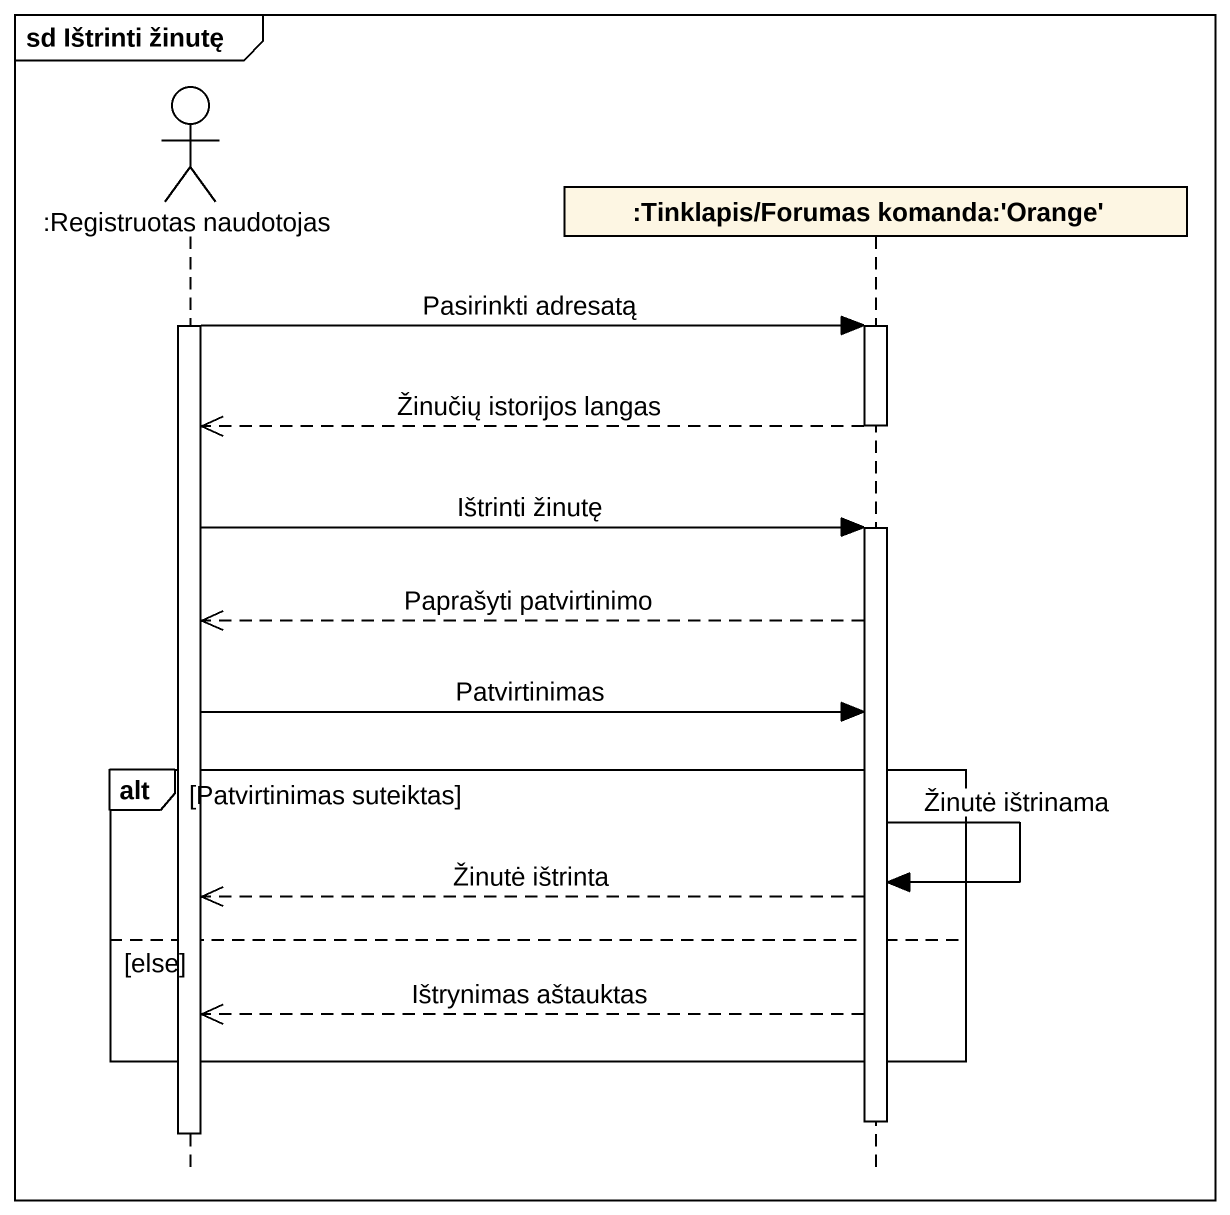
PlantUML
@startuml
mainframe sd Ištrinti žinutę
hide footbox
actor ":Registruotas naudotojas" as Registruotas_naudotojas
participant ":Tinklapis/Forumas komanda:'Orange'" as Tinklapis_Forumas_komanda

activate Registruotas_naudotojas
Registruotas_naudotojas -> Tinklapis_Forumas_komanda : Pasirinkti adresatą
activate Tinklapis_Forumas_komanda
Tinklapis_Forumas_komanda -->> Registruotas_naudotojas : Žinučių istorijos langas
deactivate Tinklapis_Forumas_komanda
Registruotas_naudotojas -> Tinklapis_Forumas_komanda : Ištrinti žinutę
activate Tinklapis_Forumas_komanda
Tinklapis_Forumas_komanda -->> Registruotas_naudotojas : Paprašyti patvirtinimo
Registruotas_naudotojas -> Tinklapis_Forumas_komanda : Patvirtinimas
alt Patvirtinimas suteiktas
  Tinklapis_Forumas_komanda -> Tinklapis_Forumas_komanda : Žinutė ištrinama
  Tinklapis_Forumas_komanda -->> Registruotas_naudotojas : Žinutė ištrinta
else else
  Tinklapis_Forumas_komanda -->> Registruotas_naudotojas : Ištrynimas aštauktas
end
deactivate Tinklapis_Forumas_komanda
deactivate Registruotas_naudotojas
@enduml
